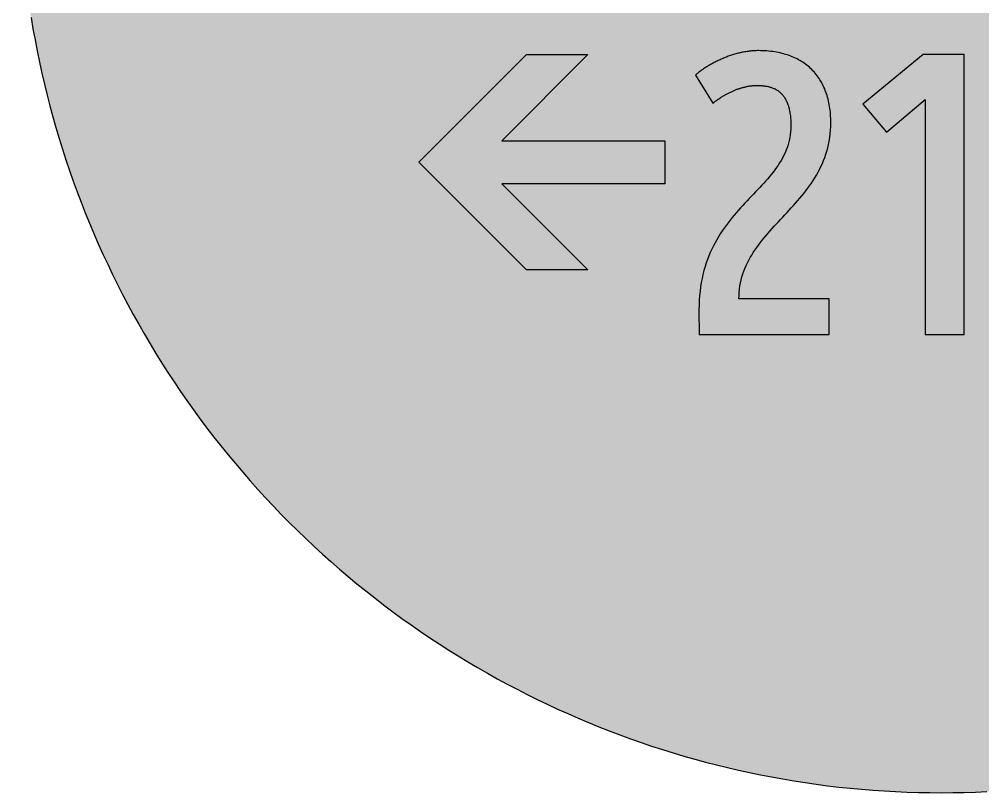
# Model space of a CAD drawing. Header units: millimetres. Extents: x 0 to 212, y 0 to 212.
# Drawn here: x 0.1 to 110.6, y 0.1 to 88.8 of the extents above; entities that cross this region are included whole.
import ezdxf

# ---------------------------------------------------------------- set-up
doc = ezdxf.new("R2010")
doc.units = ezdxf.units.MM

msp = doc.modelspace()

# ---------------------------------------------------------------- hatches: boundary and pattern name
for color, points in [(254, [(211.7189, 105.8869), (211.709, 107.2007), (211.6861, 108.5139), (211.6455, 109.8245), (211.5871, 111.1326), (211.5134, 112.4407), (211.4245, 113.7437), (211.3204, 115.0468), (211.201, 116.3447), (211.0638, 117.6426), (210.9114, 118.9355), (210.7413, 120.2258), (210.5584, 121.5136), (210.3577, 122.7988), (210.1418, 124.079), (209.9107, 125.3566), (209.6643, 126.6292), (209.4027, 127.8992), (209.1258, 129.1641), (208.8337, 130.4239), (208.5264, 131.6812), (208.2038, 132.936), (207.866, 134.1831), (207.5104, 135.4277), (207.1421, 136.6647), (206.7611, 137.8991), (206.3623, 139.1285), (205.9483, 140.3502), (205.5216, 141.5694), (205.0771, 142.781), (204.6199, 143.9901), (204.1474, 145.1915), (203.6623, 146.3853), (203.1619, 147.574), (202.6463, 148.7576), (202.1154, 149.9362), (201.5693, 151.1046), (201.0105, 152.2705), (200.439, 153.4262), (199.8523, 154.5768), (199.2503, 155.7198), (198.6356, 156.8577), (198.0057, 157.9855), (197.3605, 159.1081), (196.7052, 160.2232), (196.0321, 161.3281), (195.3489, 162.4279), (194.6504, 163.5176), (193.9366, 164.6022), (193.2102, 165.6766), (192.471, 166.7434), (191.7167, 167.8), (190.9521, 168.849), (190.1698, 169.8904), (189.3773, 170.9217), (188.5696, 171.9428), (187.7517, 172.9562), (186.9161, 173.9621), (186.0702, 174.9552), (185.2117, 175.9407), (184.338, 176.9161), (183.454, 177.8838), (182.5549, 178.8389), (181.643, 179.7837), (180.721, 180.7185), (179.7837, 181.643), (178.8389, 182.5549), (177.8838, 183.454), (176.9161, 184.338), (175.9407, 185.2117), (174.9552, 186.0702), (173.9621, 186.9161), (172.9562, 187.7492), (171.9428, 188.5696), (170.9217, 189.3773), (169.8904, 190.1698), (168.849, 190.9496), (167.8, 191.7167), (166.7408, 192.471), (165.6766, 193.2102), (164.6022, 193.9366), (163.5176, 194.6504), (162.4279, 195.3489), (161.3281, 196.0321), (160.2232, 196.7052), (159.1081, 197.3631), (157.9855, 198.0057), (156.8577, 198.6356), (155.7198, 199.2503), (154.5768, 199.8523), (153.4262, 200.439), (152.2705, 201.0131), (151.1046, 201.5719), (149.9362, 202.1154), (148.7576, 202.6463), (147.574, 203.1619), (146.3853, 203.6623), (145.1889, 204.15), (143.9875, 204.6199), (142.781, 205.0796), (141.5694, 205.5216), (140.3502, 205.9483), (139.1285, 206.3623), (137.8991, 206.7611), (136.6647, 207.1446), (135.4252, 207.5129), (134.1831, 207.866), (132.9334, 208.2038), (131.6812, 208.5264), (130.4239, 208.8337), (129.1641, 209.1284), (127.8966, 209.4052), (126.6292, 209.6668), (125.3541, 209.9132), (124.0765, 210.1444), (122.7963, 210.3603), (121.5136, 210.5584), (120.2258, 210.7438), (118.9355, 210.9114), (117.6401, 211.0638), (116.3447, 211.201), (115.0468, 211.3229), (113.7437, 211.4271), (112.4382, 211.516), (111.1326, 211.5896), (109.8245, 211.6455), (108.5113, 211.6861), (107.1982, 211.7115), (105.885, 211.7192), (104.5693, 211.7115), (103.2561, 211.6861), (101.9454, 211.6455), (100.6373, 211.5896), (99.3292, 211.516), (98.0262, 211.4271), (96.7232, 211.3229), (95.4253, 211.201), (94.1273, 211.0638), (92.8345, 210.9114), (91.5441, 210.7438), (90.2564, 210.5584), (88.9711, 210.3603), (87.691, 210.1444), (86.4133, 209.9132), (85.1408, 209.6668), (83.8708, 209.4052), (82.6059, 209.1284), (81.346, 208.8337), (80.0887, 208.5264), (78.834, 208.2038), (77.5868, 207.866), (76.3422, 207.5129), (75.1053, 207.1446), (73.8708, 206.7611), (72.6415, 206.3623), (71.4197, 205.9483), (70.2005, 205.5216), (68.9889, 205.0796), (67.7799, 204.6199), (66.5785, 204.15), (65.3847, 203.6623), (64.196, 203.1619), (63.0123, 202.6463), (61.8338, 202.1154), (60.6628, 201.5719), (59.4995, 201.0131), (58.3438, 200.439), (57.1932, 199.8523), (56.0502, 199.2503), (54.9123, 198.6356), (53.7845, 198.0057), (52.6618, 197.3631), (51.5468, 196.7052), (50.4419, 196.0321), (49.342, 195.3489), (48.2524, 194.6504), (47.1678, 193.9366), (46.0934, 193.2102), (45.0266, 192.471), (43.9699, 191.7167), (42.9209, 190.9496), (41.8795, 190.1698), (40.8483, 189.3773), (39.8272, 188.5696), (38.8137, 187.7492), (37.8079, 186.9161), (36.8148, 186.0702), (35.8292, 185.2117), (34.8539, 184.338), (33.8861, 183.454), (32.9311, 182.5549), (31.9862, 181.643), (31.049, 180.7185), (30.1269, 179.7837), (29.2151, 178.8389), (28.3159, 177.8838), (27.432, 176.9161), (26.5582, 175.9407), (25.6997, 174.9552), (24.8539, 173.9621), (24.0208, 172.9562), (23.2004, 171.9428), (22.3926, 170.9217), (21.6002, 169.8904), (20.8204, 168.849), (20.0533, 167.8), (19.2989, 166.7434), (18.5598, 165.6766), (17.8333, 164.6022), (17.1196, 163.5176), (16.4211, 162.4279), (15.7378, 161.3281), (15.0647, 160.2232), (14.4069, 159.1081), (13.7643, 157.9855), (13.1343, 156.8577), (12.5197, 155.7198), (11.9177, 154.5768), (11.3309, 153.4262), (10.7569, 152.2705), (10.1981, 151.1046), (9.6545, 149.9362), (9.1237, 148.7576), (8.6081, 147.574), (8.1077, 146.3853), (7.62, 145.1915), (7.1501, 143.9901), (6.6904, 142.781), (6.2484, 141.5694), (5.8217, 140.3502), (5.4077, 139.1285), (5.0089, 137.8991), (4.6253, 136.6647), (4.257, 135.4277), (3.904, 134.1831), (3.5662, 132.936), (3.2436, 131.6812), (2.9362, 130.4239), (2.6416, 129.1641), (2.3647, 127.8992), (2.1031, 126.6292), (1.8567, 125.3566), (1.6256, 124.079), (1.4097, 122.7988), (1.2116, 121.5136), (1.0262, 120.2258), (0.8585, 118.9355), (0.7061, 117.6426), (0.569, 116.3447), (0.447, 115.0468), (0.3429, 113.7437), (0.254, 112.4407), (0.1803, 111.1326), (0.1245, 109.8245), (0.0838, 108.5139), (0.0584, 107.2007), (0.0508, 105.885), (0.0584, 104.5718), (0.0838, 103.2586), (0.1245, 101.9454), (0.1803, 100.6373), (0.254, 99.3318), (0.3429, 98.0262), (0.447, 96.7232), (0.569, 95.4253), (0.7061, 94.1299), (0.8585, 92.8345), (1.0262, 91.5441), (1.2116, 90.2564), (1.4097, 88.9737), (1.6256, 87.6935), (1.8567, 86.4159), (2.1031, 85.1408), (2.3647, 83.8733), (2.6416, 82.6059), (2.9362, 81.346), (3.2436, 80.0887), (3.5662, 78.8365), (3.904, 77.5868), (4.257, 76.3448), (4.6253, 75.1053), (5.0089, 73.8708), (5.4077, 72.6415), (5.8217, 71.4197), (6.2484, 70.2005), (6.6904, 68.9889), (7.1501, 67.7824), (7.62, 66.581), (8.1077, 65.3847), (8.6081, 64.196), (9.1237, 63.0123), (9.6545, 61.8338), (10.1981, 60.6654), (10.7569, 59.4995), (11.3309, 58.3438), (11.9177, 57.1932), (12.5197, 56.0502), (13.1343, 54.9123), (13.7643, 53.7845), (14.4069, 52.6618), (15.0647, 51.5468), (15.7378, 50.4419), (16.4211, 49.342), (17.1196, 48.2524), (17.8333, 47.1678), (18.5598, 46.0934), (19.2989, 45.0291), (20.0533, 43.9699), (20.8204, 42.9209), (21.6002, 41.8795), (22.3926, 40.8483), (23.2004, 39.8272), (24.0208, 38.8137), (24.8539, 37.8079), (25.6997, 36.8148), (26.5582, 35.8292), (27.432, 34.8539), (28.3159, 33.8861), (29.2151, 32.9311), (30.1269, 31.9862), (31.049, 31.049), (31.9862, 30.1269), (32.9311, 29.2151), (33.8861, 28.3159), (34.8539, 27.432), (35.8292, 26.5582), (36.8148, 25.6997), (37.8079, 24.8539), (38.8137, 24.0182), (39.8272, 23.2004), (40.8483, 22.3926), (41.8795, 21.6002), (42.9209, 20.8178), (43.9699, 20.0533), (45.0266, 19.2989), (46.0934, 18.5598), (47.1678, 17.8333), (48.2524, 17.1196), (49.342, 16.4211), (50.4419, 15.7378), (51.5468, 15.0647), (52.6618, 14.4094), (53.7845, 13.7643), (54.9123, 13.1343), (56.0502, 12.5197), (57.1932, 11.9177), (58.3438, 11.3309), (59.4995, 10.7594), (60.6628, 10.2006), (61.8338, 9.6545), (63.0123, 9.1237), (64.196, 8.6081), (65.3847, 8.1077), (66.5785, 7.6225), (67.7799, 7.1501), (68.9889, 6.6929), (70.2005, 6.2484), (71.4197, 5.8217), (72.6415, 5.4077), (73.8708, 5.0089), (75.1053, 4.6279), (76.3422, 4.2596), (77.5868, 3.904), (78.834, 3.5662), (80.0887, 3.2436), (81.346, 2.9362), (82.6059, 2.6441), (83.8708, 2.3673), (85.1408, 2.1057), (86.4133, 1.8593), (87.691, 1.6281), (88.9711, 1.4122), (90.2564, 1.2116), (91.5441, 1.0287), (92.8345, 0.8585), (94.1273, 0.7061), (95.4253, 0.569), (96.7232, 0.4496), (98.0262, 0.3454), (99.3292, 0.2565), (100.6373, 0.1829), (101.9454, 0.1245), (103.2561, 0.0838), (104.5693, 0.061), (105.885, 0.0533), (107.1982, 0.061), (108.5113, 0.0838), (109.8245, 0.1245), (111.1326, 0.1829), (112.4382, 0.2565), (113.7437, 0.3454), (115.0468, 0.4496), (116.3447, 0.569), (117.6401, 0.7061), (118.9355, 0.8585), (120.2258, 1.0287), (121.5136, 1.2116), (122.7963, 1.4122), (124.0765, 1.6281), (125.3541, 1.8593), (126.6292, 2.1057), (127.8966, 2.3673), (129.1641, 2.6441), (130.4239, 2.9362), (131.6812, 3.2436), (132.9334, 3.5662), (134.1831, 3.904), (135.4252, 4.2596), (136.6647, 4.6279), (137.8991, 5.0089), (139.1285, 5.4077), (140.3502, 5.8217), (141.5694, 6.2484), (142.781, 6.6929), (143.9875, 7.1501), (145.1889, 7.6225), (146.3853, 8.1077), (147.574, 8.6081), (148.7576, 9.1237), (149.9362, 9.6545), (151.1046, 10.2006), (152.2705, 10.7594), (153.4262, 11.3309), (154.5768, 11.9177), (155.7198, 12.5197), (156.8577, 13.1343), (157.9855, 13.7643), (159.1081, 14.4094), (160.2232, 15.0647), (161.3281, 15.7378), (162.4279, 16.4211), (163.5176, 17.1196), (164.6022, 17.8333), (165.6766, 18.5598), (166.7408, 19.2989), (167.8, 20.0533), (168.849, 20.8178), (169.8904, 21.6002), (170.9217, 22.3926), (171.9428, 23.2004), (172.9562, 24.0182), (173.9621, 24.8539), (174.9552, 25.6997), (175.9407, 26.5582), (176.9161, 27.432), (177.8838, 28.3159), (178.8389, 29.2151), (179.7837, 30.1269), (180.721, 31.049), (181.643, 31.9862), (182.5549, 32.9311), (183.454, 33.8861), (184.338, 34.8539), (185.2117, 35.8292), (186.0702, 36.8148), (186.9161, 37.8079), (187.7517, 38.8137), (188.5696, 39.8272), (189.3773, 40.8483), (190.1698, 41.8795), (190.9521, 42.9209), (191.7167, 43.9699), (192.471, 45.0291), (193.2102, 46.0934), (193.9366, 47.1678), (194.6504, 48.2524), (195.3489, 49.342), (196.0321, 50.4419), (196.7052, 51.5468), (197.3605, 52.6618), (198.0057, 53.7845), (198.6356, 54.9123), (199.2503, 56.0502), (199.8523, 57.1932), (200.439, 58.3438), (201.0105, 59.4995), (201.5693, 60.6654), (202.1154, 61.8338), (202.6463, 63.0123), (203.1619, 64.196), (203.6623, 65.3847), (204.1474, 66.581), (204.6199, 67.7824), (205.0771, 68.9889), (205.5216, 70.2005), (205.9483, 71.4197), (206.3623, 72.6415), (206.7611, 73.8708), (207.1421, 75.1053), (207.5104, 76.3448), (207.866, 77.5868), (208.2038, 78.8365), (208.5264, 80.0887), (208.8337, 81.346), (209.1258, 82.6059), (209.4027, 83.8733), (209.6643, 85.1408), (209.9107, 86.4159), (210.1418, 87.6935), (210.3577, 88.9737), (210.5584, 90.2564), (210.7413, 91.5441), (210.9114, 92.8345), (211.0638, 94.1299), (211.201, 95.4253), (211.3204, 96.7232), (211.4245, 98.0262), (211.5134, 99.3318), (211.5871, 100.6373), (211.6455, 101.9454), (211.6861, 103.2586), (211.709, 104.5718), (211.7166, 105.885)]), (59, [(84.7259, 81.1883), (84.8233, 81.186), (84.9224, 81.1835), (85.0189, 81.1809), (85.1154, 81.1784), (85.2119, 81.1708), (85.3084, 81.1657), (85.405, 81.1555), (85.4989, 81.1454), (85.5929, 81.1352), (85.6844, 81.12), (85.7758, 81.1073), (85.8672, 81.0895), (85.9587, 81.0717), (86.0476, 81.0514), (86.1365, 81.0285), (86.2254, 81.0057), (86.3117, 80.9777), (86.3956, 80.9498), (86.4819, 80.9219), (86.5632, 80.8888), (86.647, 80.8533), (86.7283, 80.8177), (86.807, 80.7796), (86.8858, 80.7364), (86.962, 80.6933), (87.0382, 80.6475), (87.1144, 80.5993), (87.188, 80.5485), (87.2592, 80.4926), (87.3303, 80.4367), (87.3989, 80.3783), (87.4649, 80.3148), (87.5309, 80.2513), (87.5944, 80.1827), (87.6579, 80.1116), (87.7189, 80.0379), (87.7799, 79.9617), (87.8357, 79.883), (87.8916, 79.7992), (87.9475, 79.7128), (87.9983, 79.6239), (88.0491, 79.5325), (88.0974, 79.436), (88.1431, 79.3369), (88.1888, 79.2328), (88.232, 79.1261), (88.2726, 79.0169), (88.3107, 78.9051), (88.3463, 78.7857), (88.3818, 78.6663), (88.4149, 78.5419), (88.4453, 78.4123), (88.4733, 78.2803), (88.4987, 78.1456), (88.5215, 78.0034), (88.5419, 77.8612), (88.5622, 77.7113), (88.5774, 77.5589), (88.5901, 77.404), (88.6028, 77.2414), (88.6104, 77.0763), (88.6181, 76.9087), (88.6231, 76.7334), (88.6231, 76.5556), (88.6155, 76.2051), (88.5927, 75.8622), (88.5571, 75.5294), (88.5038, 75.2043), (88.4403, 74.8843), (88.3615, 74.5744), (88.2726, 74.2696), (88.171, 73.9699), (88.0567, 73.6778), (87.9323, 73.3908), (87.7951, 73.1088), (87.6503, 72.832), (87.4954, 72.5576), (87.3303, 72.2909), (87.1576, 72.0242), (86.9747, 71.7626), (86.7867, 71.5035), (86.5886, 71.247), (86.3854, 70.9905), (86.1771, 70.739), (85.9612, 70.4875), (85.7402, 70.2361), (85.5167, 69.9846), (85.2856, 69.7357), (85.0519, 69.4842), (84.8157, 69.2328), (84.5744, 68.9813), (84.3331, 68.7273), (84.0892, 68.4733), (83.8429, 68.2142), (83.5965, 67.9552), (83.3501, 67.6935), (83.1012, 67.4268), (82.8548, 67.1576), (82.611, 66.8833), (82.3646, 66.6039), (82.1233, 66.3219), (81.8845, 66.0324), (81.6458, 65.7403), (81.4121, 65.438), (81.1835, 65.1332), (80.9574, 64.8208), (80.7364, 64.5008), (80.5231, 64.1731), (80.3123, 63.8378), (80.1091, 63.4924), (79.9135, 63.1419), (79.723, 62.7786), (79.5426, 62.4078), (79.3699, 62.0293), (79.2048, 61.6382), (79.0499, 61.2369), (78.9026, 60.8254), (78.7679, 60.4012), (78.6435, 59.9643), (78.5292, 59.5173), (78.4276, 59.0575), (78.3361, 58.5851), (78.2574, 58.1), (78.1939, 57.5996), (78.1431, 57.0865), (78.105, 56.5582), (78.0821, 56.0172), (78.0745, 55.4584), (78.0768, 52.6175), (93.0271, 52.6175), (93.0271, 56.6991), (82.6629, 56.6991), (82.6694, 57.0814), (82.6922, 57.4599), (82.7278, 57.8282), (82.7811, 58.1889), (82.8446, 58.5419), (82.9234, 58.8874), (83.0123, 59.2252), (83.1139, 59.5579), (83.2282, 59.8856), (83.3526, 60.2056), (83.4898, 60.5206), (83.6346, 60.8279), (83.7895, 61.1327), (83.9546, 61.4324), (84.1273, 61.7271), (84.3102, 62.0192), (84.4982, 62.3037), (84.6963, 62.5881), (84.8995, 62.8675), (85.1078, 63.1444), (85.3237, 63.4187), (85.5447, 63.6905), (85.7682, 63.9623), (85.9993, 64.229), (86.233, 64.4957), (86.4692, 64.7624), (86.7105, 65.0265), (86.9518, 65.2907), (87.1957, 65.5523), (87.442, 65.8165), (87.6884, 66.0806), (87.9348, 66.3448), (88.1837, 66.6115), (88.4301, 66.8782), (88.6739, 67.1449), (88.9203, 67.4167), (89.1616, 67.6885), (89.4004, 67.9628), (89.6391, 68.2396), (89.8728, 68.519), (90.1014, 68.8035), (90.3275, 69.0905), (90.5485, 69.3801), (90.7618, 69.6773), (90.9726, 69.977), (91.1758, 70.2793), (91.3714, 70.5891), (91.5619, 70.9041), (91.7423, 71.2267), (91.915, 71.5518), (92.0801, 71.8845), (92.235, 72.2249), (92.3823, 72.5703), (92.517, 72.9259), (92.6414, 73.2866), (92.7557, 73.6549), (92.8573, 74.0308), (92.9488, 74.4169), (93.0275, 74.8106), (93.091, 75.2145), (93.1418, 75.626), (93.1799, 76.0476), (93.2028, 76.4794), (93.2104, 76.9214), (93.2078, 77.1652), (93.2002, 77.4065), (93.1901, 77.6427), (93.1723, 77.8764), (93.1545, 78.1075), (93.1291, 78.3336), (93.1012, 78.5571), (93.0681, 78.7781), (93.03, 78.994), (92.9869, 79.2074), (92.9411, 79.4182), (92.8903, 79.6239), (92.837, 79.8271), (92.7786, 80.0278), (92.7151, 80.2234), (92.6465, 80.4164), (92.5754, 80.6069), (92.5017, 80.7923), (92.4204, 80.9752), (92.3366, 81.153), (92.2503, 81.3283), (92.1588, 81.4984), (92.0623, 81.6661), (91.9607, 81.8312), (91.8566, 81.9912), (91.7499, 82.1487), (91.6381, 82.3011), (91.5213, 82.4509), (91.4019, 82.5957), (91.28, 82.738), (91.1504, 82.8751), (91.0209, 83.0097), (90.8837, 83.1393), (90.7466, 83.2663), (90.6018, 83.3882), (90.457, 83.5076), (90.3072, 83.6219), (90.1522, 83.7336), (89.9947, 83.8403), (89.8322, 83.9419), (89.6671, 84.041), (89.4994, 84.1375), (89.3267, 84.2289), (89.1515, 84.3153), (88.9711, 84.3966), (88.7882, 84.4753), (88.6028, 84.5515), (88.4123, 84.6226), (88.2193, 84.6887), (88.0212, 84.7496), (87.8205, 84.8081), (87.6173, 84.8614), (87.409, 84.9122), (87.1982, 84.9579), (86.9848, 84.9986), (86.7664, 85.0367), (86.5454, 85.0697), (86.3219, 85.0976), (86.0958, 85.1205), (85.8647, 85.1408), (85.631, 85.156), (85.3923, 85.1662), (85.1535, 85.1738), (84.9097, 85.1764), (84.775, 85.1764), (84.643, 85.1713), (84.5109, 85.1662), (84.3763, 85.1611), (84.2442, 85.151), (84.1121, 85.1408), (83.98, 85.1281), (83.8479, 85.1129), (83.7184, 85.0951), (83.5863, 85.0773), (83.4568, 85.057), (83.3247, 85.0367), (83.1952, 85.0138), (83.0656, 84.9884), (82.9386, 84.9605), (82.8091, 84.9325), (82.6821, 84.902), (82.5551, 84.8716), (82.4281, 84.8385), (82.3011, 84.8055), (82.1741, 84.77), (82.0496, 84.7319), (81.9252, 84.6938), (81.8032, 84.6531), (81.6788, 84.6125), (81.5569, 84.5718), (81.4349, 84.5287), (81.313, 84.4829), (81.1936, 84.4372), (81.0743, 84.3915), (80.9574, 84.3432), (80.838, 84.295), (80.7212, 84.2442), (80.6069, 84.1934), (80.4926, 84.14), (80.3783, 84.0892), (80.264, 84.0359), (80.1522, 83.98), (80.0405, 83.9241), (79.9313, 83.8683), (79.822, 83.8124), (79.7154, 83.754), (79.6087, 83.6955), (79.502, 83.6371), (79.3979, 83.5787), (79.2963, 83.5177), (79.1921, 83.4568), (79.0931, 83.3958), (78.9915, 83.3349), (78.8949, 83.2739), (78.7984, 83.2104), (78.7019, 83.1494), (78.6079, 83.0859), (78.5139, 83.0224), (78.4225, 82.9589), (78.3311, 82.8954), (78.2422, 82.8294), (78.1558, 82.7659), (78.0694, 82.7024), (77.9856, 82.6364), (77.9018, 82.5729), (77.8205, 82.5094), (77.7418, 82.4433), (77.663, 82.3798), (79.6823, 79.1707), (79.7662, 79.2353), (79.8525, 79.3013), (79.9389, 79.3648), (80.0252, 79.4258), (80.1091, 79.4868), (80.1954, 79.5477), (80.2818, 79.6061), (80.3656, 79.6646), (80.452, 79.7204), (80.5358, 79.7763), (80.6221, 79.8297), (80.706, 79.883), (80.7898, 79.9363), (80.8736, 79.9871), (80.96, 80.0354), (81.0438, 80.0837), (81.1276, 80.1319), (81.2114, 80.1776), (81.2952, 80.2234), (81.3765, 80.2665), (81.4603, 80.3097), (81.5442, 80.3529), (81.6254, 80.3935), (81.7093, 80.4316), (81.7905, 80.4697), (81.8718, 80.5078), (81.9531, 80.5459), (82.0344, 80.579), (82.1157, 80.6145), (82.1969, 80.6475), (82.2782, 80.6806), (82.357, 80.711), (82.4382, 80.7415), (82.517, 80.7695), (82.5957, 80.7974), (82.6745, 80.8253), (82.7532, 80.8507), (82.8319, 80.8761), (82.9107, 80.899), (82.9869, 80.9244), (83.0656, 80.9447), (83.1418, 80.965), (83.218, 80.9854), (83.2942, 81.0057), (83.3704, 81.0235), (83.4466, 81.0412), (83.5203, 81.0565), (83.5939, 81.0717), (83.6701, 81.087), (83.7438, 81.0997), (83.8149, 81.1124), (83.8886, 81.1225), (83.9622, 81.1327), (84.0334, 81.1428), (84.1045, 81.1505), (84.1756, 81.1581), (84.2467, 81.1657), (84.3153, 81.1708), (84.3839, 81.1759), (84.455, 81.1809), (84.5236, 81.1835), (84.5896, 81.186), (84.6582, 81.186), (84.7242, 81.186)]), (59, [(45.9133, 72.3731), (58.2605, 84.7203), (65.3161, 84.7203), (55.4383, 74.8425), (74.1355, 74.8425), (74.1355, 69.9036), (55.4383, 69.9036), (65.3161, 60.0258), (58.2605, 60.0258)]), (59, [(104.0335, 52.6175), (108.5289, 52.6175), (108.5289, 84.7203), (103.8049, 84.7203), (96.8802, 79.0328), (99.5853, 75.8222), (104.0335, 79.5828)])]:
    msp.add_hatch(color=color).paths.add_polyline_path(points)

# ---------------------------------------------------------------- linework, layer by layer
at = {"color": 254}
msp.add_lwpolyline([(1.4097, 88.9737), (1.6256, 87.6935), (1.8567, 86.4159), (2.1031, 85.1408), (2.3647, 83.8733), (2.6416, 82.6059), (2.9362, 81.346), (3.2436, 80.0887), (3.5662, 78.8365), (3.904, 77.5868), (4.257, 76.3448), (4.6253, 75.1053), (5.0089, 73.8708), (5.4077, 72.6415), (5.8217, 71.4197), (6.2484, 70.2005), (6.6904, 68.9889), (7.1501, 67.7824), (7.62, 66.581), (8.1077, 65.3847), (8.6081, 64.196), (9.1237, 63.0123), (9.6545, 61.8338), (10.1981, 60.6654), (10.7569, 59.4995), (11.3309, 58.3438), (11.9177, 57.1932), (12.5197, 56.0502), (13.1343, 54.9123), (13.7643, 53.7845), (14.4069, 52.6618), (15.0647, 51.5468), (15.7378, 50.4419), (16.4211, 49.342), (17.1196, 48.2524), (17.8333, 47.1678), (18.5598, 46.0934), (19.2989, 45.0291), (20.0533, 43.9699), (20.8204, 42.9209), (21.6002, 41.8795), (22.3926, 40.8483), (23.2004, 39.8272), (24.0208, 38.8137), (24.8539, 37.8079), (25.6997, 36.8148), (26.5582, 35.8292), (27.432, 34.8539), (28.3159, 33.8861), (29.2151, 32.9311), (30.1269, 31.9862), (31.049, 31.049), (31.9862, 30.1269), (32.9311, 29.2151), (33.8861, 28.3159), (34.8539, 27.432), (35.8292, 26.5582), (36.8148, 25.6997), (37.8079, 24.8539), (38.8137, 24.0182), (39.8272, 23.2004), (40.8483, 22.3926), (41.8795, 21.6002), (42.9209, 20.8178), (43.9699, 20.0533), (45.0266, 19.2989), (46.0934, 18.5598), (47.1678, 17.8333), (48.2524, 17.1196), (49.342, 16.4211), (50.4419, 15.7378), (51.5468, 15.0647), (52.6618, 14.4094), (53.7845, 13.7643), (54.9123, 13.1343), (56.0502, 12.5197), (57.1932, 11.9177), (58.3438, 11.3309), (59.4995, 10.7594), (60.6628, 10.2006), (61.8338, 9.6545), (63.0123, 9.1237), (64.196, 8.6081), (65.3847, 8.1077), (66.5785, 7.6225), (67.7799, 7.1501), (68.9889, 6.6929), (70.2005, 6.2484), (71.4197, 5.8217), (72.6415, 5.4077), (73.8708, 5.0089), (75.1053, 4.6279), (76.3422, 4.2596), (77.5868, 3.904), (78.834, 3.5662), (80.0887, 3.2436), (81.346, 2.9362), (82.6059, 2.6441), (83.8708, 2.3673), (85.1408, 2.1057), (86.4133, 1.8593), (87.691, 1.6281), (88.9711, 1.4122), (90.2564, 1.2116), (91.5441, 1.0287), (92.8345, 0.8585), (94.1273, 0.7061), (95.4253, 0.569), (96.7232, 0.4496), (98.0262, 0.3454), (99.3292, 0.2565), (100.6373, 0.1829), (101.9454, 0.1245), (103.2561, 0.0838), (104.5693, 0.061), (105.885, 0.0533), (107.1982, 0.061), (108.5113, 0.0838), (109.8245, 0.1245), (111.1326, 0.1829)], dxfattribs=at)
at = {"color": 59}
for points in [[(84.7259, 81.1883), (84.8233, 81.186), (84.9224, 81.1835), (85.0189, 81.1809), (85.1154, 81.1784), (85.2119, 81.1708), (85.3084, 81.1657), (85.405, 81.1555), (85.4989, 81.1454), (85.5929, 81.1352), (85.6844, 81.12), (85.7758, 81.1073), (85.8672, 81.0895), (85.9587, 81.0717), (86.0476, 81.0514), (86.1365, 81.0285), (86.2254, 81.0057), (86.3117, 80.9777), (86.3956, 80.9498), (86.4819, 80.9219), (86.5632, 80.8888), (86.647, 80.8533), (86.7283, 80.8177), (86.807, 80.7796), (86.8858, 80.7364), (86.962, 80.6933), (87.0382, 80.6475), (87.1144, 80.5993), (87.188, 80.5485), (87.2592, 80.4926), (87.3303, 80.4367), (87.3989, 80.3783), (87.4649, 80.3148), (87.5309, 80.2513), (87.5944, 80.1827), (87.6579, 80.1116), (87.7189, 80.0379), (87.7799, 79.9617), (87.8357, 79.883), (87.8916, 79.7992), (87.9475, 79.7128), (87.9983, 79.6239), (88.0491, 79.5325), (88.0974, 79.436), (88.1431, 79.3369), (88.1888, 79.2328), (88.232, 79.1261), (88.2726, 79.0169), (88.3107, 78.9051), (88.3463, 78.7857), (88.3818, 78.6663), (88.4149, 78.5419), (88.4453, 78.4123), (88.4733, 78.2803), (88.4987, 78.1456), (88.5215, 78.0034), (88.5419, 77.8612), (88.5622, 77.7113), (88.5774, 77.5589), (88.5901, 77.404), (88.6028, 77.2414), (88.6104, 77.0763), (88.6181, 76.9087), (88.6231, 76.7334), (88.6231, 76.5556), (88.6155, 76.2051), (88.5927, 75.8622), (88.5571, 75.5294), (88.5038, 75.2043), (88.4403, 74.8843), (88.3615, 74.5744), (88.2726, 74.2696), (88.171, 73.9699), (88.0567, 73.6778), (87.9323, 73.3908), (87.7951, 73.1088), (87.6503, 72.832), (87.4954, 72.5576), (87.3303, 72.2909), (87.1576, 72.0242), (86.9747, 71.7626), (86.7867, 71.5035), (86.5886, 71.247), (86.3854, 70.9905), (86.1771, 70.739), (85.9612, 70.4875), (85.7402, 70.2361), (85.5167, 69.9846), (85.2856, 69.7357), (85.0519, 69.4842), (84.8157, 69.2328), (84.5744, 68.9813), (84.3331, 68.7273), (84.0892, 68.4733), (83.8429, 68.2142), (83.5965, 67.9552), (83.3501, 67.6935), (83.1012, 67.4268), (82.8548, 67.1576), (82.611, 66.8833), (82.3646, 66.6039), (82.1233, 66.3219), (81.8845, 66.0324), (81.6458, 65.7403), (81.4121, 65.438), (81.1835, 65.1332), (80.9574, 64.8208), (80.7364, 64.5008), (80.5231, 64.1731), (80.3123, 63.8378), (80.1091, 63.4924), (79.9135, 63.1419), (79.723, 62.7786), (79.5426, 62.4078), (79.3699, 62.0293), (79.2048, 61.6382), (79.0499, 61.2369), (78.9026, 60.8254), (78.7679, 60.4012), (78.6435, 59.9643), (78.5292, 59.5173), (78.4276, 59.0575), (78.3361, 58.5851), (78.2574, 58.1), (78.1939, 57.5996), (78.1431, 57.0865), (78.105, 56.5582), (78.0821, 56.0172), (78.0745, 55.4584), (78.0768, 52.6175), (93.0271, 52.6175), (93.0271, 56.6991), (82.6629, 56.6991), (82.6694, 57.0814), (82.6922, 57.4599), (82.7278, 57.8282), (82.7811, 58.1889), (82.8446, 58.5419), (82.9234, 58.8874), (83.0123, 59.2252), (83.1139, 59.5579), (83.2282, 59.8856), (83.3526, 60.2056), (83.4898, 60.5206), (83.6346, 60.8279), (83.7895, 61.1327), (83.9546, 61.4324), (84.1273, 61.7271), (84.3102, 62.0192), (84.4982, 62.3037), (84.6963, 62.5881), (84.8995, 62.8675), (85.1078, 63.1444), (85.3237, 63.4187), (85.5447, 63.6905), (85.7682, 63.9623), (85.9993, 64.229), (86.233, 64.4957), (86.4692, 64.7624), (86.7105, 65.0265), (86.9518, 65.2907), (87.1957, 65.5523), (87.442, 65.8165), (87.6884, 66.0806), (87.9348, 66.3448), (88.1837, 66.6115), (88.4301, 66.8782), (88.6739, 67.1449), (88.9203, 67.4167), (89.1616, 67.6885), (89.4004, 67.9628), (89.6391, 68.2396), (89.8728, 68.519), (90.1014, 68.8035), (90.3275, 69.0905), (90.5485, 69.3801), (90.7618, 69.6773), (90.9726, 69.977), (91.1758, 70.2793), (91.3714, 70.5891), (91.5619, 70.9041), (91.7423, 71.2267), (91.915, 71.5518), (92.0801, 71.8845), (92.235, 72.2249), (92.3823, 72.5703), (92.517, 72.9259), (92.6414, 73.2866), (92.7557, 73.6549), (92.8573, 74.0308), (92.9488, 74.4169), (93.0275, 74.8106), (93.091, 75.2145), (93.1418, 75.626), (93.1799, 76.0476), (93.2028, 76.4794), (93.2104, 76.9214), (93.2078, 77.1652), (93.2002, 77.4065), (93.1901, 77.6427), (93.1723, 77.8764), (93.1545, 78.1075), (93.1291, 78.3336), (93.1012, 78.5571), (93.0681, 78.7781), (93.03, 78.994), (92.9869, 79.2074), (92.9411, 79.4182), (92.8903, 79.6239), (92.837, 79.8271), (92.7786, 80.0278), (92.7151, 80.2234), (92.6465, 80.4164), (92.5754, 80.6069), (92.5017, 80.7923), (92.4204, 80.9752), (92.3366, 81.153), (92.2503, 81.3283), (92.1588, 81.4984), (92.0623, 81.6661), (91.9607, 81.8312), (91.8566, 81.9912), (91.7499, 82.1487), (91.6381, 82.3011), (91.5213, 82.4509), (91.4019, 82.5957), (91.28, 82.738), (91.1504, 82.8751), (91.0209, 83.0097), (90.8837, 83.1393), (90.7466, 83.2663), (90.6018, 83.3882), (90.457, 83.5076), (90.3072, 83.6219), (90.1522, 83.7336), (89.9947, 83.8403), (89.8322, 83.9419), (89.6671, 84.041), (89.4994, 84.1375), (89.3267, 84.2289), (89.1515, 84.3153), (88.9711, 84.3966), (88.7882, 84.4753), (88.6028, 84.5515), (88.4123, 84.6226), (88.2193, 84.6887), (88.0212, 84.7496), (87.8205, 84.8081), (87.6173, 84.8614), (87.409, 84.9122), (87.1982, 84.9579), (86.9848, 84.9986), (86.7664, 85.0367), (86.5454, 85.0697), (86.3219, 85.0976), (86.0958, 85.1205), (85.8647, 85.1408), (85.631, 85.156), (85.3923, 85.1662), (85.1535, 85.1738), (84.9097, 85.1764), (84.775, 85.1764), (84.643, 85.1713), (84.5109, 85.1662), (84.3763, 85.1611), (84.2442, 85.151), (84.1121, 85.1408), (83.98, 85.1281), (83.8479, 85.1129), (83.7184, 85.0951), (83.5863, 85.0773), (83.4568, 85.057), (83.3247, 85.0367), (83.1952, 85.0138), (83.0656, 84.9884), (82.9386, 84.9605), (82.8091, 84.9325), (82.6821, 84.902), (82.5551, 84.8716), (82.4281, 84.8385), (82.3011, 84.8055), (82.1741, 84.77), (82.0496, 84.7319), (81.9252, 84.6938), (81.8032, 84.6531), (81.6788, 84.6125), (81.5569, 84.5718), (81.4349, 84.5287), (81.313, 84.4829), (81.1936, 84.4372), (81.0743, 84.3915), (80.9574, 84.3432), (80.838, 84.295), (80.7212, 84.2442), (80.6069, 84.1934), (80.4926, 84.14), (80.3783, 84.0892), (80.264, 84.0359), (80.1522, 83.98), (80.0405, 83.9241), (79.9313, 83.8683), (79.822, 83.8124), (79.7154, 83.754), (79.6087, 83.6955), (79.502, 83.6371), (79.3979, 83.5787), (79.2963, 83.5177), (79.1921, 83.4568), (79.0931, 83.3958), (78.9915, 83.3349), (78.8949, 83.2739), (78.7984, 83.2104), (78.7019, 83.1494), (78.6079, 83.0859), (78.5139, 83.0224), (78.4225, 82.9589), (78.3311, 82.8954), (78.2422, 82.8294), (78.1558, 82.7659), (78.0694, 82.7024), (77.9856, 82.6364), (77.9018, 82.5729), (77.8205, 82.5094), (77.7418, 82.4433), (77.663, 82.3798), (79.6823, 79.1707), (79.7662, 79.2353), (79.8525, 79.3013), (79.9389, 79.3648), (80.0252, 79.4258), (80.1091, 79.4868), (80.1954, 79.5477), (80.2818, 79.6061), (80.3656, 79.6646), (80.452, 79.7204), (80.5358, 79.7763), (80.6221, 79.8297), (80.706, 79.883), (80.7898, 79.9363), (80.8736, 79.9871), (80.96, 80.0354), (81.0438, 80.0837), (81.1276, 80.1319), (81.2114, 80.1776), (81.2952, 80.2234), (81.3765, 80.2665), (81.4603, 80.3097), (81.5442, 80.3529), (81.6254, 80.3935), (81.7093, 80.4316), (81.7905, 80.4697), (81.8718, 80.5078), (81.9531, 80.5459), (82.0344, 80.579), (82.1157, 80.6145), (82.1969, 80.6475), (82.2782, 80.6806), (82.357, 80.711), (82.4382, 80.7415), (82.517, 80.7695), (82.5957, 80.7974), (82.6745, 80.8253), (82.7532, 80.8507), (82.8319, 80.8761), (82.9107, 80.899), (82.9869, 80.9244), (83.0656, 80.9447), (83.1418, 80.965), (83.218, 80.9854), (83.2942, 81.0057), (83.3704, 81.0235), (83.4466, 81.0412), (83.5203, 81.0565), (83.5939, 81.0717), (83.6701, 81.087), (83.7438, 81.0997), (83.8149, 81.1124), (83.8886, 81.1225), (83.9622, 81.1327), (84.0334, 81.1428), (84.1045, 81.1505), (84.1756, 81.1581), (84.2467, 81.1657), (84.3153, 81.1708), (84.3839, 81.1759), (84.455, 81.1809), (84.5236, 81.1835), (84.5896, 81.186), (84.6582, 81.186), (84.7242, 81.186), (84.7259, 81.1883)], [(45.9133, 72.3731), (58.2605, 84.7203), (65.3161, 84.7203), (55.4383, 74.8425), (74.1355, 74.8425), (74.1355, 69.9036), (55.4383, 69.9036), (65.3161, 60.0258), (58.2605, 60.0258), (45.9133, 72.3731)], [(104.0335, 52.6175), (108.5289, 52.6175), (108.5289, 84.7203), (103.8049, 84.7203), (96.8802, 79.0328), (99.5853, 75.8222), (104.0335, 79.5828), (104.0335, 52.6175)]]:
    msp.add_lwpolyline(points, dxfattribs=at)

doc.saveas('drawing.dxf')
